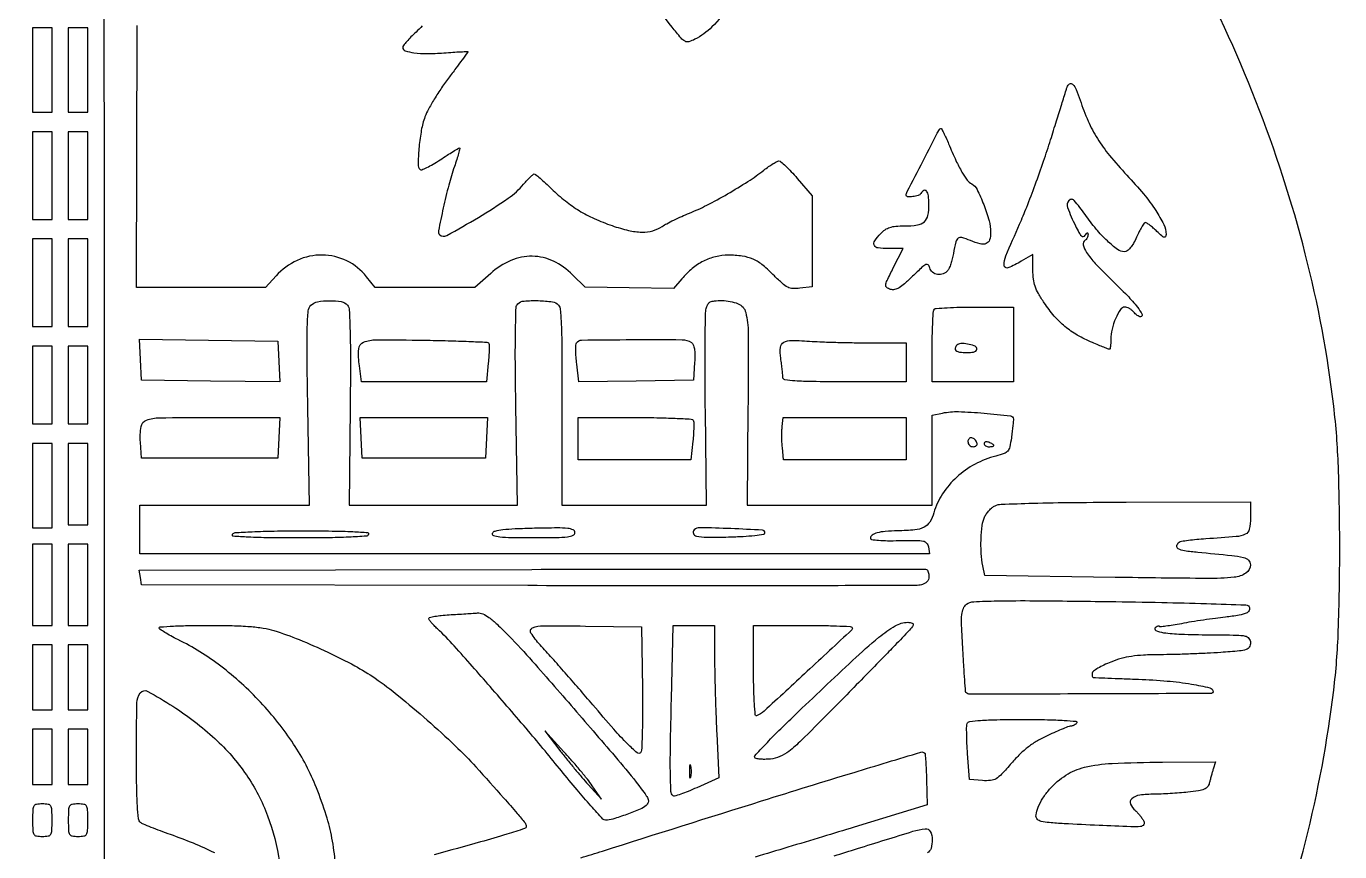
# Model space of a CAD drawing. Extents: x 110 to 904, y 124 to 925.
# Drawn here: x 500.1 to 904.5, y 403.3 to 657.5 of the extents above; entities that cross this region are included whole.
import ezdxf

# ---------------------------------------------------------------- set-up
doc = ezdxf.new("R2010")
doc.units = 0

msp = doc.modelspace()

# ---------------------------------------------------------------- linework, layer by layer
for points in [[(486.890229, 518.986716, -0.000161), (487.016943, 614.68192, -0.000268), (487.192998, 695.313008, -0.000004), (487.392619, 768.47668, -0.198201)], [(523.742409, 769.272477, -0.000007), (523.894203, 696.025807, -0.000343), (524.005198, 615.239557, -0.000206), (524.031732, 519.383904), (523.997941, 269.5)], [(879.390715, 360.754359, 0.030793), (893.948293, 406.369837, 0.031677), (902.627397, 453, 0.021601), (904.04818, 471.297792, 0.008527), (904.483632, 496.550123, 0.008551), (904.055262, 521.875072, 0.020849), (902.643839, 540.483002, 0.033634), (893.873103, 587.444154, 0.030493), (878.67974, 634.414011, 0.030472), (857.872495, 679.221417, 0.033458)], [(716.921813, 663.755617, -0.032839), (711.174638, 657.27675, -0.075712), (705.920604, 653.458943, -0.047873), (704.070759, 652.716709, -0.197471), (702.895517, 652.839403, -0.095166), (701.667283, 653.840181, -0.006931), (698.898168, 657.240307, -0.016229), (692.113491, 666.407182, -0.012543)], [(621.945261, 657.596629, -0.0243), (620.077923, 655.692425, 0.011555), (618.515793, 654.178608, 0.016198), (617.19789, 652.751404, 0.012475), (616.187283, 651.522578, 0.167365), (616, 650.978746, 0.321805), (616.750432, 649.933518, 0.048054), (619.421514, 649.309774, 0.035869), (623.401872, 649.064011, 0.016363), (628.610009, 649.286867, -0.003023), (631.443747, 649.483957, -0.005058), (633.82919, 649.611166, -0.001031), (635.905853, 649.696562, -0.425694), (636, 649.60602, -0.159045), (635.943669, 649.433408, -0.000329), (634.252039, 647.120851, -0.002217), (632.330801, 644.522278, -0.001369), (630.049494, 641.482542, 0.013964), (627.663314, 638.130417, 0.013089), (625.413838, 634.578271, 0.013184), (623.58463, 631.323254, 0.043079), (622.624567, 629.049407, 0.0363), (621.602612, 624.888482, 0.020919), (620.95171, 619.76805, 0.01405), (620.677673, 614.923925, 0.206307), (621.294922, 613.371745, 0.301007), (621.805761, 613.267854, 0.016273), (623.387122, 613.967734, 0.020946), (625.312816, 614.997588, 0.013287), (627.469539, 616.34841, -0.00361), (629.610699, 617.747889, -0.005521), (631.489269, 618.927345, -0.002162), (633.11163, 619.911515, -0.13607), (633.430755, 620, -0.486028), (633.559047, 619.836723, -0.005645), (633.169248, 618.310938, -0.011605), (632.626349, 616.455289, -0.006721), (631.892423, 614.25, 0.019058), (630.152302, 608.556209, 0.010752), (628.456598, 601.535424, 0.00381), (626.971987, 594.49636, 0.251522), (627.317567, 593.3491, 0.334807), (629.561173, 593.034653, 0.008005), (639.263262, 598.627336, 0.015556), (648.429621, 604.503131, 0.06764), (653.200332, 608.826235, -0.010327), (654.267155, 610.042193, -0.014937), (655.262929, 611.067706, -0.010521), (656.121948, 611.866681, -0.184077), (656.471807, 612, -0.174798), (656.854881, 611.861858, -0.004457), (658.280841, 610.658071, -0.008982), (659.936474, 609.182396, -0.005946), (661.786367, 607.431731, 0.024093), (666.05039, 603.680094, 0.031798), (670.292735, 600.716235, 0.031138), (674.948262, 598.268922, 0.021706), (680.465341, 596.076081, 0.026058), (685.527735, 594.604959, 0.053717), (689.615147, 594.098108, 0.069124), (692.984429, 594.511166, 0.086064), (695.84563, 595.829335, -0.027912), (697.252265, 596.687146, -0.009131), (699.414465, 597.795133, -0.009067), (701.864677, 598.940129, -0.010118), (704.267441, 599.952557, 0.023907), (709.581228, 602.36616, 0.012292), (716.002776, 605.863789, 0.012292), (722.277475, 609.69281, 0.022734), (727.143904, 613.151973, -0.012648), (728.614539, 614.242628, -0.016362), (730.019614, 615.163392, -0.014129), (731.223967, 615.851559, -0.123337), (731.816581, 616, -0.182112), (732.41648, 615.774007, -0.010551), (733.88774, 614.426142, -0.014922), (735.594237, 612.694894, -0.010339), (737.422677, 610.642187), (742, 605.284373), (742, 591.251593), (742, 577.218812), (738.291227, 576.785834, -0.043248), (736.092591, 576.720348, -0.100242), (734.503206, 577.137178, -0.071502), (732.889859, 578.238702, -0.014459), (730.394546, 580.661897, 0.029582), (726.911874, 583.845127, 0.065599), (723.85195, 585.722653, 0.069121), (720.513768, 586.687318, 0.036038), (716.1849, 586.996262, 0.060063), (712.293626, 586.523977, 0.057871), (708.573739, 585.13918, 0.05483), (705.099599, 582.855389, 0.044758), (701.936649, 579.722988), (699.373298, 576.68457), (685.736724, 576.909856), (672.100151, 577.135143), (668.27753, 580.957765, 0.0855), (662.376234, 585.124706, 0.10751), (655.876137, 586.646855, 0.106113), (649.266159, 585.33716, 0.081497), (643.052305, 581.357118), (638.206141, 577), (622.853071, 577.000029), (607.5, 577.000059), (604.827707, 580.349214, 0.110234), (598.74807, 585.243043, 0.11278), (591.215422, 587.03508, 0.110111), (583.508445, 585.389254, 0.101033), (576.953368, 580.598678), (573.678644, 577), (553.833407, 577), (533.988171, 577), (534.244085, 657.75)], [(595.185828, 399.781193, 0.027891), (594.18547, 407.486176, 0.031148), (592.408475, 414.529016, 0.016576), (589.387365, 423, 0.052656), (582.376371, 436.435838, 0.041426), (572.187436, 449.323921, 0.04117), (559.930177, 460.442717, 0.049992), (546.75, 468.606103, -0.01039), (544.546421, 469.740506, -0.015866), (542.689062, 470.823599, -0.010411), (541.222818, 471.78524, -0.247234), (541, 472.208318, -0.39581), (541.300549, 472.528501, -0.002681), (545.424493, 472.767443, -0.008202), (550.286676, 472.943092, -0.004927), (556.062103, 473, -0.005715), (563.480827, 472.915206, -0.014184), (568.905509, 472.637083, -0.019179), (573.045068, 472.146566, -0.036396), (576.312103, 471.384857, -0.021071), (584.092064, 468.598151, -0.013586), (592.86282, 464.752093, -0.013661), (601.182574, 460.549498, -0.026917), (607.5, 456.685921, -0.020434), (614.638335, 451.331418, -0.009366), (623.517321, 443.804627, -0.009381), (632.145627, 435.915838, -0.019506), (638.506866, 429.386686, -0.00092), (647.086384, 419.829111, -0.00645), (651.201068, 415.107152, -0.007134), (653.647596, 412.140541, -0.170459), (654, 411.136884, -0.323735), (653.478907, 410.416419, -0.004503), (648.054185, 408.682078, -0.007116), (639.959512, 406.299972, -0.001484), (625.689411, 402.365936, 0.023985)], [(558.076815, 402.910778, 0.01612), (551.499217, 405.885103, 0.014441), (544.5, 408.548077, -0.005376), (541.344883, 409.683457, -0.007), (538.482813, 410.79413, -0.005361), (536.115756, 411.780699, -0.062076), (535.25, 412.287508, -0.205262), (534.616066, 413.414753, -0.011868), (534.277762, 417.449137, -0.011874), (534.060029, 423.464995, -0.003108), (534, 433.122445, -0.003528), (534.11266, 449.089572, -0.158594), (535.168615, 452.185762, -0.374619), (537.471164, 452.678158, -0.015907), (545.201272, 448.065376, -0.042766), (558.146514, 438.115579, -0.057737), (567.816732, 426.970633, -0.060574), (574.354211, 414.361692, -0.054162), (577.99037, 400.067903, -0.008388)], [(670.825187, 401.443699, 0.003195), (677.5, 403.507549, -0.000506), (726.479859, 418.941145, -0.002323), (754.950985, 427.735596, -0.000513), (775.475189, 433.948026, -0.276299), (776.690873, 433.642461, -0.178912), (776.825845, 433.349183, -0.001961), (776.989512, 431.120906, -0.005824), (777.139465, 428.52707, -0.003723), (777.25615, 425.509813), (777.5, 417.698594), (755, 410.846935, -0.000529), (745.2514, 407.889576, -0.000402), (734.55625, 404.666792, -0.000406), (724.517127, 401.659365, -0.000949)], [(748.794068, 402.018789, 0.001074), (756, 404.26119, -0.001071), (773.07695, 409.575443, -0.044785), (776.832605, 410.376103, -0.313041), (778.389591, 409.553167, -0.120026), (779, 407.046987, -0.066862), (778.635687, 404.334781, -0.210298), (777.504378, 402.940374, -0.051139)]]:
    msp.add_lwpolyline(points, format="xyb")
for points in [[(502, 644), (502, 631), (505, 631), (508, 631), (508, 644), (508, 657), (505, 657), (502, 657)], [(513, 644), (513, 631), (516, 631), (519, 631), (519, 644), (519, 657), (516, 657), (513, 657)], [(502, 611.5), (502, 598), (505, 598), (508, 598), (508, 611.5), (508, 625), (505, 625), (502, 625)], [(513, 611.5), (513, 598), (516, 598), (519, 598), (519, 611.5), (519, 625), (516, 625), (513, 625)], [(502, 578.5), (502, 565), (505, 565), (508, 565), (508, 578.5), (508, 592), (505, 592), (502, 592)], [(513, 578.5), (513, 565), (516, 565), (519, 565), (519, 578.5), (519, 592), (516, 592), (513, 592)], [(502, 547), (502, 535), (505, 535), (508, 535), (508, 547), (508, 559), (505, 559), (502, 559)], [(513, 547), (513, 535), (516, 535), (519, 535), (519, 547), (519, 559), (516, 559), (513, 559)], [(577.798237, 554.229972), (578.096475, 547.959944), (556.798237, 548.229972), (535.5, 548.5), (535.200048, 554.836103), (534.900095, 561.172205), (556.200048, 560.836103), (577.5, 560.5)], [(641.797717, 530.75), (641.5, 524.5), (622.5, 524.5), (603.5, 524.5), (603.18765, 530.75), (602.8753, 537), (622.485368, 537), (642.095435, 537)], [(502, 516), (502, 503), (505, 503), (508, 503), (508, 516), (508, 529), (505, 529), (502, 529)], [(513, 516.5), (513, 504), (516, 504), (519, 504), (519, 516.5), (519, 529), (516, 529), (513, 529)], [(502, 485.5), (502, 473), (505, 473), (508, 473), (508, 485.5), (508, 498), (505, 498), (502, 498)], [(513, 485.5), (513, 473), (516, 473), (519, 473), (519, 485.5), (519, 498), (516, 498), (513, 498)], [(502, 457), (502, 447), (505, 447), (508, 447), (508, 457), (508, 467), (505, 467), (502, 467)], [(513, 457), (513, 447), (516, 447), (519, 447), (519, 457), (519, 467), (516, 467), (513, 467)], [(502, 432.5), (502, 424), (505, 424), (508, 424), (508, 432.5), (508, 441), (505, 441), (502, 441)], [(513, 432.5), (513, 424), (516, 424), (519, 424), (519, 432.5), (519, 441), (516, 441), (513, 441)]]:
    msp.add_lwpolyline(points, close=True)
for points in [[(824.557911, 634.75, 0.024308), (827.026149, 628.290182, 0.035674), (829.859565, 622.912173, 0.032871), (833.607218, 617.684105, 0.016966), (838.925073, 611.640182, -0.015324), (844.067272, 605.834436, -0.027668), (847.854707, 600.735759, -0.033219), (850.288193, 596.457443, -0.113166), (851, 593.352747, -0.10893), (850.845084, 592.650106, -0.38402), (850.454975, 592.48357, -0.098962), (849.712872, 592.915509, -0.009897), (848.195281, 594.312909, 0.012413), (847.06622, 595.342103, 0.016816), (845.993692, 596.210667, 0.0138), (845.071869, 596.868037, 0.149059), (844.639051, 597, 0.245557), (844.253529, 596.798515, 0.015091), (843.523567, 595.678125, 0.019643), (842.714227, 594.224352, 0.013059), (841.896975, 592.5, -0.023832), (840.949403, 590.607121, -0.044716), (839.982359, 589.197088, -0.058754), (839.047909, 588.303772, -0.167216), (838.203206, 588.029313, -0.15555), (836.079446, 588.746888, -0.030908), (832.964292, 591.350895, -0.029279), (829.504999, 595.033071, -0.021152), (826.080195, 599.506895, 0.027644), (822.683742, 603.826384, 0.455612), (821.059773, 603.816904, 0.275005), (820.679892, 601.64551, 0.021636), (823.096893, 596.035589, 0.012995), (824.173917, 593.946785, 0.072943), (824.930264, 592.947056, 0.232483), (825.534803, 592.746292, 0.221038), (826.081581, 593.09776, -0.023562), (826.473319, 593.656423, -0.172263), (826.744068, 593.830334, -0.396907), (826.920966, 593.727662, -0.069206), (826.984687, 593.309017, -0.067911), (826.923355, 592.811912, -0.053111), (826.729329, 592.303381, -0.054304), (826.439509, 591.860169, -0.082588), (826.09388, 591.558021, 0.322831), (825.516924, 590.165066, 0.088962), (826.517165, 587.859373, 0.042585), (829.216966, 584.464802, 0.011331), (834.082189, 579.543466, -0.008167), (839.085577, 574.546017, -0.025854), (842.199467, 570.981055, -0.051188), (843.616459, 568.740785, -0.556897), (843.157628, 568, -0.115144), (842.721717, 568.101734, -0.037253), (842.14732, 568.440625, -0.034875), (841.543717, 568.925972, -0.032793), (841, 569.5, 0.049807), (840.418122, 570.073952, 0.041951), (839.701151, 570.559375, 0.043832), (838.963928, 570.89187, 0.08422), (838.326529, 571, 0.253335), (836.96259, 570.261541, 0.042232), (835.499753, 567.544723, 0.043172), (834.375754, 564.18915, 0.059301), (834, 561.032119, -0.012919), (833.969959, 559.869654, -0.02126), (833.877478, 558.890685, -0.016717), (833.7475, 558.134089, -0.355772), (833.582905, 558, -0.092337), (833.286588, 558.055193, -0.001882), (831.868992, 558.6084, -0.004367), (830.215833, 559.277461, -0.002915), (828.334014, 560.07115, -0.029269), (823.681376, 562.39649, -0.041747), (819.885931, 565.023552, -0.042048), (816.599449, 568.229138, -0.030293), (813.484157, 572.299627, -0.019084), (811.720246, 575.14771, -0.045581), (810.695167, 577.411142, -0.051789), (810.171605, 579.640504, -0.031806), (810, 582.335427), (810, 587.197552), (806.44284, 585.098776, -0.037681), (802.338455, 583.076911, -0.515944), (801.152147, 583.837714, -0.112404), (801.672294, 586.763158, -0.004739), (805.896235, 596.50006, 0.011264), (808.104337, 601.777689, 0.00533), (810.724731, 608.675018, 0.005279), (813.314584, 615.953466, 0.007435), (815.458103, 622.5, -0.000102), (817.2754, 628.338423, -0.00015), (818.872688, 633.460938, -0.000067), (820.23845, 637.834269, -0.00294), (820.530483, 638.75, -0.177853), (821.303527, 639.732565, -0.346478), (822.236927, 639.62483, -0.09745), (823.347546, 637.982229, -0.020972)], [(784.061961, 621.25, 0.008719), (786.320122, 616.115335, 0.022884), (788.169404, 612.541644, 0.030942), (789.765922, 610.132011, 0.107033), (791.176622, 608.918184, -0.156014), (792.821497, 607.201336, -0.020966), (794.852172, 602.561328, -0.024984), (796.500738, 597.597379, -0.067776), (797, 593.931103, -0.076619), (796.652523, 591.676845, -0.225808), (795.610846, 590.558779, -0.158727), (793.768362, 590.444844, -0.035693), (790.750631, 591.459726, 0.024548), (788.117218, 592.41114, 0.241435), (786.991312, 592.210682, 0.175112), (786.286563, 591.121006, 0.012272), (785.541853, 587.5, -0.0176), (785.189993, 585.876983, -0.01843), (784.729339, 584.307812, -0.018433), (784.233398, 582.987278, -0.073755), (783.788069, 582.25, -0.130036), (782.375878, 581.238487, -0.128651), (780.642204, 581.05219, -0.137408), (779.122305, 581.734501, -0.156243), (778.269468, 583.077555, 0.132994), (777.762152, 583.963162, 0.321156), (777.056866, 584.080344, 0.074739), (775.849904, 583.243837, 0.005641), (772.974441, 580.474825, -0.013143), (770.503299, 578.165603, -0.048737), (768.779416, 576.914341, -0.08344), (767.401139, 576.389302, -0.126875), (766.128265, 576.45929, -0.087843), (765.008735, 577.045789, -0.26841), (764.695998, 577.80979, -0.078627), (765.100651, 579.151809, -0.004423), (767.031308, 583.06202), (770.02879, 589), (765.514395, 589, -0.031231), (762.342058, 589.198343, -0.250747), (761.188062, 590.015668, -0.274985), (761.287253, 591.362481, -0.036008), (763.174314, 593.685549, -0.054258), (764.514415, 594.833211, -0.073322), (765.94661, 595.531065, -0.056738), (767.787067, 595.892029, -0.020081), (770.474314, 596, 0.034864), (774.443204, 596.277079, 0.148074), (776.578752, 597.265314, 0.165747), (777.672838, 599.199123, 0.046624), (778, 602.7, 0.030551), (777.841489, 605.291809, 0.132306), (777.267431, 606.70745, 0.368901), (776.444818, 606.887639, 0.132272), (775.5, 606, -0.181772), (774.69484, 605.378197, -0.044232), (773.024212, 605.022852, -0.046592), (771.443695, 604.978499, -0.395283), (771, 605.452044, -0.119502), (771.264759, 606.543989, -0.000676), (776.169669, 616.032449, -0.000355), (781.206076, 625.726226, -0.2797), (781.657195, 626, -0.277213), (781.87908, 625.866741, -0.005115), (782.53432, 624.604687, -0.011004), (783.268936, 623.070787, -0.006936)], [(598.920046, 571.596339, -0.162225), (599.503597, 570.096602, -0.005435), (599.752452, 563.645938, -0.007296), (599.872951, 554.445584, -0.002055), (599.792491, 540.095636), (599.5, 509.998594), (625.386838, 509.999297), (651.273676, 510), (650.798821, 540.461983, -0.002231), (650.647996, 554.017533, -0.006135), (650.701597, 563.579383, -0.002929), (650.87374, 570.830892, -0.191233), (651.361983, 571.961983, -0.177849), (653.333665, 572.874316, -0.027491), (657.712013, 572.989902, -0.027145), (662.072207, 572.627824, -0.187384), (663.91435, 571.603202, -0.153406), (664.467795, 570.250206, -0.008503), (664.776405, 565.639966, -0.009954), (664.969436, 559.191921, -0.003419), (664.999146, 549.853202, 0.000316), (664.973411, 541.345783, 0.000293), (664.957631, 532.614691, 0.000292), (664.952664, 524.841167, 0.000979), (664.962352, 519.75), (665, 510), (687.25, 509.999531), (709.5, 509.999062), (709.158194, 539.06568, -0.002049), (709.071518, 550.380053, -0.003026), (709.096234, 560.308923, -0.001388), (709.191952, 568.766381, -0.058018), (709.427246, 570.566149, -0.06527), (709.938474, 571.860123, -0.151961), (710.684211, 572.572562, -0.097517), (711.933368, 572.91362, -0.018031), (714.327922, 573, -0.096832), (719.25545, 572.036679, -0.24146), (721.581805, 569.33462, -0.058765), (722.338251, 563.038707, -0.002383), (722.2789, 540.077731), (722.0578, 510), (750.5289, 510), (779, 510), (779, 523.875), (779, 537.75), (782.167166, 538.383433, -0.056365), (787.058007, 538.799102, -0.014649), (794.953397, 538.347617, -0.006732), (803.069646, 537.534241, -0.381392), (804, 536.491972, -0.023575), (803.965937, 535.769929, -0.003382), (803.816721, 534.298243, -0.003835), (803.614957, 532.55883, -0.003267), (803.37607, 530.72708, -0.01958), (802.884796, 527.954519, -0.122909), (802.252459, 526.675393, -0.13174), (801.113087, 525.887319, -0.023774), (798.62607, 525.129951, 0.061526), (792.18896, 522.626091, 0.061597), (786.557354, 518.631928, 0.063364), (782.202739, 513.506809, 0.072786), (779.513663, 507.680706, -0.063489), (778.249852, 504.803783, -0.142742), (776.516097, 503.199898, -0.093265), (773.684492, 502.395014, -0.017919), (768.331787, 502.09968, 0.015388), (764.558835, 501.910655, 0.046282), (762.021899, 501.466473, 0.080046), (760.510062, 500.781185, 0.251475), (760, 499.831178, 0.374978), (760.336128, 499.446, 0.012868), (762.484589, 499.208586, 0.017768), (765.282993, 499.071938, 0.009464), (768.75, 499.091588, -0.004543), (774.186093, 499.175903, -0.054292), (776.273215, 498.962158, -0.170055), (777.294127, 498.339848, -0.135615), (777.819551, 497.153422), (778.139102, 495), (656.569551, 495), (535, 495), (535, 502.5), (535, 510), (561.148441, 510), (587.296882, 510), (586.761911, 540.042042, -0.001524), (586.516855, 556.646718, -0.010251), (586.589304, 564.886791, -0.01497), (586.88213, 569.824768, -0.175836), (587.684899, 571.542042, -0.152433), (589.766099, 572.633117, -0.043901), (593.427535, 572.97306, -0.043372), (597.048831, 572.675965, -0.179265)], [(804, 559.5), (804, 548), (791.5, 548), (779, 548), (779, 558.833333, -0.005745), (779.048261, 563.033313, -0.008732), (779.195833, 566.680208, -0.004165), (779.399513, 569.750789, -0.179603), (779.666667, 570.333333, -0.181407), (780.255781, 570.601013, -0.003573), (783.613542, 570.804167, -0.008059), (787.583278, 570.951767, -0.005262), (792.166667, 571), (804, 571)], [(642.369122, 559.966568, -0.191276), (642.556482, 559.529765, -0.009161), (642.570882, 557.910589, -0.013896), (642.497716, 555.94564, -0.009459), (642.310196, 553.716568), (641.720194, 548), (622.488928, 548), (603.257661, 548), (602.611298, 552.872524, -0.047747), (602.420314, 558.107846, -0.291084), (603.933568, 560.203184, -0.095401), (607.784912, 560.938225, -0.003583), (622.548338, 560.80818, -0.002545), (629.981332, 560.651574, -0.00407), (636.327698, 560.433832, -0.000951), (641.869218, 560.187971, -0.187495)], [(704.838177, 560.121174, -0.155501), (705.421647, 559.424686, -0.05767), (705.771223, 558.178965, -0.039774), (705.913755, 556.375454, -0.015713), (705.833923, 553.886487), (705.491492, 548.5), (687.863792, 548.227406), (670.236092, 547.954812), (669.548266, 553.459991, -0.012495), (669.330795, 555.64261, -0.016319), (669.247198, 557.646889, -0.013926), (669.2783, 559.300956, -0.127413), (669.489237, 559.982584, -0.256951), (671.048417, 560.863346, -0.001815), (686.721952, 560.981694, -0.002771), (701.996625, 560.956921, -0.140354)], [(759.75, 560.007109), (771, 560), (771, 554), (771, 548), (752, 548, -0.002615), (742.000993, 548.052299, -0.015256), (736.741546, 548.2679, -0.02186), (733.623862, 548.628629, -0.368401), (733, 549.360429, 0.022499), (732.964481, 550.149373, 0.003777), (732.8171, 551.655629, 0.004128), (732.615738, 553.424564, 0.003654), (732.377363, 555.263487, -0.053142), (732.276873, 558.608574, -0.255376), (733.279455, 560.151548, -0.12972), (735.68879, 560.732272, -0.011446), (742, 560.452065, 0.007738), (745.263392, 560.282924, 0.002811), (749.895313, 560.140747, 0.002787), (754.966377, 560.041904, 0.003321)], [(786.599134, 559.265801, 0.130748), (786.054798, 558.326845, 0.30571), (786.304145, 557.594144, 0.133112), (787.455633, 557.127888, 0.030026), (789.583333, 557, 0.02208), (791.154407, 557.069413, 0.070851), (792.171993, 557.307429, 0.148002), (792.677567, 557.703963, 0.237724), (792.755091, 558.234728, 0.226667), (791.940021, 559.079422, 0.04791), (789.906758, 559.624011, 0.048162), (787.778184, 559.772617, 0.192022)], [(577.797717, 530.75), (577.5, 524.5), (556.5, 524.5), (535.5, 524.5), (535.190188, 529.37294, -0.054244), (535.408035, 534.222734, -0.27712), (537.062509, 536.211318, -0.08145), (541.053761, 536.911411, -0.002775), (557.016333, 537), (578.095435, 537)], [(705.387515, 536.182005, -0.132475), (705.560368, 535.603099, -0.009797), (705.572293, 533.935207, -0.013072), (705.494421, 531.918063, -0.009529), (705.306629, 529.682005), (704.720194, 524), (687.360097, 524), (670, 524), (670, 530.5), (670, 537), (687.440983, 537, -0.004388), (694.163295, 536.940998, -0.006999), (699.907182, 536.759714, -0.002286), (704.830662, 536.512746, -0.245388)], [(771, 530.5), (771, 524), (752.105035, 524), (733.210071, 524), (732.855035, 527.75, -0.012757), (732.742108, 529.386823, -0.009358), (732.697241, 531.20625, -0.009468), (732.719656, 532.931209, -0.020661), (732.816422, 534.25), (733.132845, 537), (752.066422, 537), (771, 537)], [(790, 529.583333, 0.099038), (790.120875, 528.979073, 0.097945), (790.465104, 528.465104, 0.097945), (790.979073, 528.120875, 0.099038), (791.583333, 528, 0.077096), (792.158616, 528.089234, 0.119977), (792.585286, 528.348828, 0.144529), (792.795817, 528.735738, 0.134046), (792.770833, 529.1875, 0.113253), (792.122932, 530.250696, 0.165501), (791.153639, 530.742973, 0.244413), (790.346973, 530.459866, 0.190724)], [(795, 528.968615, 0.152681), (795.115494, 528.599211, 0.098158), (795.440625, 528.284531, 0.08088), (795.926468, 528.07223, 0.062722), (796.5, 528, 0.024748), (797.074824, 528.028469, 0.039339), (797.559375, 528.115447, 0.046727), (797.903916, 528.241071, 0.289661), (798, 528.393011, 0.222225), (797.912889, 528.579329, 0.030693), (797.559375, 528.839659, 0.030395), (797.074558, 529.112506, 0.02136), (796.5, 529.361626, 0.055937), (795.925634, 529.511135, 0.100118), (795.440625, 529.483616, 0.147206), (795.122486, 529.289193, 0.184534)], [(877, 506.045313, -0.052793), (876.635016, 502.598211, -0.234665), (875.403928, 501.050566, -0.089032), (872.630767, 500.312116, -0.004517), (863.280415, 499.622537, 0.007281), (860.440006, 499.397267, 0.009823), (857.878899, 499.105714, 0.007207), (855.758155, 498.790811, 0.098252), (855.030415, 498.518798, 0.179609), (854.266084, 497.537608, 0.364077), (854.615028, 496.693402, 0.083362), (856.655139, 496.030475, 0.013994), (860.75, 495.537314, -0.002192), (871.219797, 494.526432, -0.033518), (874.802024, 493.920183, -0.131945), (876.387566, 493.060092, -0.207527), (876.984687, 491.656162, -0.248568), (875.589615, 489.067925, -0.124564), (871.988059, 487.788561, -0.025581), (863.64923, 487.435441, -0.001189), (835.345184, 487.752657), (795.190368, 488.29816), (794.595184, 491.27408, -0.034757), (794.097947, 495.14028, -0.023211), (794.044326, 499.604828, -0.022622), (794.374481, 503.741713, -0.075808), (795.114082, 506.351037, -0.04756), (795.696963, 507.363008, -0.033438), (796.528328, 508.381725, -0.033881), (797.4649, 509.257271, -0.058332), (798.364082, 509.83041, -0.104103), (800.262141, 510.301897, -0.002185), (810.003398, 510.610293, -0.004412), (822.405354, 510.839172, -0.001965), (838.75, 510.93232), (877, 511)], [(563.5, 501, 0.563924), (563.739478, 500.53246, 0.005366), (568.384776, 500.254547, 0.009074), (574.743071, 500.058165, 0.003182), (583.881966, 500, 0.003654), (592.65171, 500.064096, 0.007902), (599.393871, 500.269262, 0.003468), (604.754538, 500.554506, 0.243955), (605.5, 501, 0.563924), (605.260522, 501.46754, 0.005366), (600.615224, 501.745453, 0.009074), (594.256929, 501.941835, 0.003182), (585.118034, 502, 0.003654), (576.34829, 501.935904, 0.007902), (569.606129, 501.730738, 0.003468), (564.245462, 501.445494, 0.243955)], [(643.560314, 501.296579, 0.439903), (643.887619, 500.639992, 0.044005), (645.819224, 500.265403, 0.021955), (649.381931, 500.052489, 0.003947), (656.031385, 500, 0.003487), (663.295496, 500.050663, 0.026777), (666.694482, 500.280406, 0.06814), (668.440459, 500.739455, 0.303218), (669, 501.577293, 0.299874), (668.455585, 502.403405, 0.075603), (666.817835, 502.829475, 0.028047), (663.580239, 502.983425, 0.003485), (656.528929, 502.873872, 0.005341), (650.562805, 502.675795, 0.019292), (646.774095, 502.362706, 0.024024), (644.310234, 501.942132, 0.251958)], [(705.698485, 502.365152, 0.295463), (705.459404, 501.247945, 0.256998), (706.385589, 500.461591, 0.049793), (709.556637, 500.139211, 0.006735), (716.25, 500.217249, 0.007367), (720.788834, 500.39827, 0.014735), (724.366812, 500.699758, 0.009379), (727.12808, 501.067188, 0.370634), (727.5, 501.5, 0.398849), (726.719776, 502.322498, 0.00327), (717.010494, 502.771399, 0.004301), (707.451686, 503.068393, 0.204756)], [(778, 487.960035, -0.095641), (777.841347, 487.138206, -0.089835), (777.386654, 486.413916, -0.08273), (776.668957, 485.850057, -0.066074), (775.75, 485.494802, -0.058662), (773.918724, 485.274467, -0.000083), (739.204688, 485.191656, -0.000699), (700.284601, 485.15974, -0.000431), (654.5, 485.22575), (535.5, 485.5), (535.180976, 487.745978), (534.861952, 489.991956), (655.680976, 490.245978, -0.000241), (702.060305, 490.321154, -0.000398), (741.229724, 490.334607, -0.000017), (776.612107, 490.31742, -0.097888), (777.25, 490.190983, -0.164471), (777.538465, 489.939582, -0.050947), (777.779688, 489.408173, -0.044746), (777.944755, 488.718364, -0.036377)], [(876.362868, 478.962258, -0.269432), (876.708674, 477.861375, -0.228042), (875.940163, 476.892188, -0.070197), (873.511892, 476.10954, -0.016395), (869.263902, 475.515915, 0.006476), (866.185904, 475.147869, 0.003775), (862.504084, 474.63086, 0.003774), (858.824051, 474.057322, 0.006375), (855.75, 473.514105, -0.00594), (853.161497, 473.054363, -0.010062), (850.982813, 472.738951, -0.004092), (849.163905, 472.527991, -0.445996), (849, 472.675192, 0.384787), (848.902285, 472.783365, 0.089411), (848.635774, 472.762845, 0.050096), (848.236053, 472.61453, 0.024546), (847.760081, 472.351722, 0.596502), (847.812781, 471.451362, 0.07537), (850.219431, 470.743168, 0.025287), (855.60971, 470.282977, 0.006697), (864.25, 470.09968, -0.002378), (872.701081, 469.993419, -0.043154), (875.383162, 469.714603, -0.184046), (876.543936, 468.996753, -0.164696), (877, 467.649743, -0.129582), (876.646494, 466.308627, -0.186786), (875.707203, 465.539655, -0.057169), (873.611966, 465.109488, -0.004354), (867.846375, 464.649743, -0.00534), (863.648881, 464.396817, -0.003029), (858.562693, 464.175706, -0.003024), (853.434312, 464.01493, -0.004979), (849.096375, 463.948405, 0.010598), (844.076445, 463.81499, 0.025052), (840.353522, 463.4495, 0.030856), (837.192366, 462.776897, 0.027237), (834, 461.698405, 0.016781), (831.875139, 460.76522, 0.023215), (830.042187, 459.778594, 0.020968), (828.639905, 458.855558, 0.189554), (828.25, 458.25, 0.057333), (828.209899, 457.767121, 0.083225), (828.29375, 457.348643, 0.108636), (828.483864, 457.05862, 0.174271), (828.75, 456.93687, 0.010973), (829.319878, 456.901474, 0.000127), (833.104758, 456.75064, 0.000388), (837.476663, 456.580917, 0.000253), (842.521515, 456.391547, -0.01211), (851.384552, 455.84817, -0.020263), (858.791515, 454.910152, -0.015458), (864.519566, 453.764501, -0.348817), (865.5, 452.530126, -0.413146), (864.987866, 452.016122, -0.000094), (827.698005, 451.887238, -0.000131), (790.595774, 451.775747, -0.202678), (789.390307, 452.28143, -0.176852), (789.296275, 452.489986, -0.000348), (789.026244, 456.192594, -0.002382), (788.744487, 460.37021, -0.001467), (788.450751, 465.289103, -0.003249), (788.061014, 473.044222, -0.031347), (788.123533, 476.341698, -0.082846), (788.592679, 478.202727, -0.130036), (789.612347, 479.487448, -0.148156), (791.77806, 480.270938, -0.008476), (798.941372, 480.528916, -0.00707), (810.559438, 480.585925, -0.001104), (833.5, 480.32347, -0.001729), (849.663918, 480.04694, -0.002795), (863.415967, 479.687161, -0.000473), (875.558248, 479.290048, -0.178468)], [(648.650591, 469.75, -0.013129), (655.868339, 461.98246, -0.002097), (669.515994, 446.367623, -0.002041), (683.039398, 430.634044, -0.014058), (689.429979, 422.695768, -0.012609), (690.974669, 420.552395, -0.079659), (691.546365, 419.338895, -0.167074), (691.501465, 418.438004, -0.110004), (690.910054, 417.573566, -0.088675), (689.129471, 416.42025, -0.011882), (684.954153, 414.780976, -0.012645), (680.705087, 413.348939, -0.075086), (678.394576, 413, -0.2108), (677.610136, 413.346099, -0.002686), (673.892569, 417.463647, -0.007273), (669.636277, 422.370937, -0.004637), (664.822715, 428.195392, 0.005429), (654.682124, 440.426079, 0.003687), (642.885142, 454.137891, 0.002811), (631.836628, 466.647184, 0.024521), (626.635728, 471.924314, -0.014822), (625.626286, 472.909589, -0.019806), (624.774245, 473.865014, -0.017377), (624.137973, 474.695241, -0.156036), (624, 475.126597, -0.347335), (624.254818, 475.449162, -0.013567), (625.835938, 475.780329, -0.019007), (627.85393, 476.067435, -0.011643), (630.25, 476.259603, 0.000699), (632.82801, 476.409666, 0.000699), (635.405789, 476.566948, 0.000683), (637.655919, 476.710481, 0.002773), (639.025028, 476.80732, -0.125283), (640.621798, 476.528115, -0.052618), (642.519996, 475.422261, -0.032018), (645.00849, 473.340374, -0.008784)], [(767.47318, 466.769422, -0.001529), (763.888531, 463.075126, -0.0005), (758.582747, 457.651262, -0.000498), (752.679924, 451.641131, -0.000563), (747, 445.882454, -0.003002), (738.672904, 437.559435, -0.027888), (734.861499, 434.193663, -0.066728), (732.115547, 432.568611, -0.077571), (729.175246, 431.829477, -0.018663), (727.481505, 431.737715, -0.026324), (725.97103, 431.791864, -0.024876), (724.776984, 431.957954, -0.21034), (724.340335, 432.258343, -0.336606), (724.396452, 432.842252, -0.002736), (727.750291, 436.437524, -0.008206), (731.780913, 440.573044, -0.005014), (736.665089, 445.326195, -0.001838), (754.518122, 462.230148, -0.016634), (762.587205, 469.32383, -0.03909), (767.608359, 472.83137, -0.127836), (771.47318, 473.931518, -0.094802), (772.880919, 473.695649, -0.460162), (773.125942, 473.031021, -0.062042), (772.043367, 471.556385, -0.002522)], [(689.772717, 453.572717, -0.004328), (689.814798, 446.255629, -0.006744), (689.711443, 439.951443, -0.002499), (689.52343, 434.56301, -0.188569), (689.18116, 433.78116, -0.394784), (688.129261, 433.746019, -0.017233), (685.203682, 436.488313, -0.015882), (681.000379, 440.986703, -0.004075), (674.5, 448.525181, 0.002206), (670.232353, 453.511934, 0.002332), (665.998827, 458.368878, 0.002449), (661.954193, 462.920502, 0.003333), (658.258674, 466.98363, -0.045999), (655.466717, 470.635098, -0.464469), (655.977247, 472.235557, -0.098851), (659.274764, 472.8879, -0.003526), (672.25, 472.773614), (689.5, 472.5)], [(712, 463.158112, 0.004809), (712.045513, 458.426328, 0.002152), (712.192033, 452.203183, 0.00213), (712.403324, 445.623677, 0.00289), (712.653729, 439.685262), (713.307459, 426.0543), (706.509811, 423.004402, -0.008586), (703.866911, 421.872719, -0.013517), (701.557073, 421.00231, -0.00749), (699.625643, 420.365774, -0.279121), (699.195061, 420.471606, -0.185478), (698.568485, 421.879937, -0.008935), (698.390919, 427.107776, -0.008522), (698.398784, 435.293153, -0.001605), (698.716123, 450.25), (699.271874, 473), (705.635937, 473), (712, 473)], [(754.256629, 472.410038, -0.424586), (754.242552, 471.612176, -0.00047), (740.512653, 458.84256, -0.001182), (727.264528, 446.602411, -0.098348), (724.909277, 445.166667, -0.493969), (724.532497, 445.406178, -0.005224), (724.260224, 448.959205, -0.010809), (724.062903, 453.398841, -0.0057), (724, 458.916667), (724, 473), (738.833333, 473, -0.003718), (744.561674, 472.957398, -0.00584), (749.482676, 472.826699, -0.001912), (753.716232, 472.648543, -0.187015)], [(823.5, 443, -0.065962), (823.187287, 442.617466, -0.052087), (822.761175, 442.29375, -0.053445), (822.292158, 442.073628, -0.083197), (821.852728, 442, 0.089412), (821.185584, 441.879738, 0.005431), (819.284214, 441.1476, 0.007967), (817.030628, 440.209757, 0.005801), (814.554166, 439.098214, 0.024899), (811.385431, 437.435304, 0.030316), (808.608317, 435.561032, 0.0295), (806.018545, 433.320247, 0.02159), (803.411785, 430.551985, -0.009738), (800.370844, 427.165319, -0.069658), (798.66468, 425.784012, -0.11178), (796.991683, 425.231755, -0.042468), (794.519364, 425.203772), (790.5, 425.5), (789.90766, 433.5, -0.006233), (789.713546, 436.655324, -0.00838), (789.62131, 439.517187, -0.006072), (789.613398, 441.9042, -0.084261), (789.764649, 442.75, -0.28011), (790.552232, 443.386231, -0.015392), (793.845375, 443.724939, -0.014388), (798.882167, 443.941336, -0.003541), (807.166006, 444, -0.003979), (814.511411, 443.941551, -0.011308), (819.626546, 443.744367, -0.00822), (823.270645, 443.461069, -0.556194)], [(664.346001, 434.5, 0.005622), (666.410867, 431.874429, 0.003858), (668.809539, 428.940625, 0.003889), (671.163455, 426.150899, 0.007882), (673.066801, 424), (677.177167, 419.5), (674.338584, 423.58027, 0.015689), (672.848533, 425.584913, 0.00563), (670.605933, 428.347756, 0.005579), (668.077956, 431.323303, 0.006581), (665.617784, 434.08027), (659.735568, 440.5)], [(704.232003, 428, 0.011065), (704.259713, 426.748017, 0.052887), (704.366341, 426.042188, 0.542911), (704.521012, 425.99086, 0.161593), (704.689326, 426.25, 0.039571), (704.831531, 427.047266, 0.024357), (704.877971, 428, 0.024357), (704.831531, 428.952734, 0.039571), (704.689326, 429.75, 0.161593), (704.521012, 430.00914, 0.542911), (704.366341, 429.957812, 0.052887), (704.259713, 429.251983, 0.011065)], [(865.535898, 428.75, 0.004734), (865.231762, 427.734833, 0.002947), (864.893444, 426.539047, 0.002957), (864.573677, 425.355663, 0.005353), (864.3281, 424.382928, -0.114976), (863.769213, 423.270406, -0.120499), (862.784255, 422.542448, -0.06154), (861.041681, 422.053219, -0.01166), (857.762142, 421.632928, -0.00613), (855.131219, 421.390509, -0.004603), (852.230669, 421.185922, -0.004654), (849.49758, 421.043935, -0.01065), (847.435096, 421, 0.033549), (842.905694, 420.695746, 0.144738), (840.469685, 419.603141, 0.323801), (840.076347, 417.963167, 0.1224), (841.554596, 415.954689, -0.032837), (842.22694, 415.317736, -0.018172), (842.964752, 414.460092, -0.018055), (843.652087, 413.533033, -0.027627), (844.172077, 412.678471, -0.275557), (844.1234, 411.629495, -0.227215), (843.146868, 411.04438, -0.033306), (840.140947, 410.965054, -0.001692), (830.367481, 411.391332, -0.00117), (819.584114, 411.923527, -0.011621), (815.066496, 412.262504, -0.025245), (812.567016, 412.63672, -0.147635), (811.408848, 413.257819, -0.242323), (810.976019, 414.609412, -0.054813), (811.651667, 417.003329, -0.046957), (813.104794, 419.805177, -0.037079), (815.162893, 422.532743, -0.069967), (820.177126, 426.847478, -0.083881), (825.896769, 429.289203, -0.048015), (834.366143, 430.484053, -0.009253), (849.866631, 430.882381), (866.233263, 431)], [(502, 413, 0.009722), (502.062224, 409.800013, 0.126045), (502.4, 408.666667, 0.222479), (503.180755, 408.14102, 0.0387), (505, 408, 0.0387), (506.819245, 408.14102, 0.222479), (507.6, 408.666667, 0.126045), (507.937776, 409.800013, 0.009722), (508, 413, 0.009722), (507.937776, 416.199987, 0.126045), (507.6, 417.333333, 0.222479), (506.819245, 417.85898, 0.0387), (505, 418, 0.0387), (503.180755, 417.85898, 0.222479), (502.4, 417.333333, 0.126045), (502.062224, 416.199987, 0.009722)], [(513, 413, 0.009722), (513.062224, 409.800013, 0.126045), (513.4, 408.666667, 0.222479), (514.180755, 408.14102, 0.0387), (516, 408, 0.0387), (517.819245, 408.14102, 0.222479), (518.6, 408.666667, 0.126045), (518.937776, 409.800013, 0.009722), (519, 413, 0.009722), (518.937776, 416.199987, 0.126045), (518.6, 417.333333, 0.222479), (517.819245, 417.85898, 0.0387), (516, 418, 0.0387), (514.180755, 417.85898, 0.222479), (513.4, 417.333333, 0.126045), (513.062224, 416.199987, 0.009722)]]:
    msp.add_lwpolyline(points, format="xyb", close=True)

doc.saveas('drawing.dxf')
